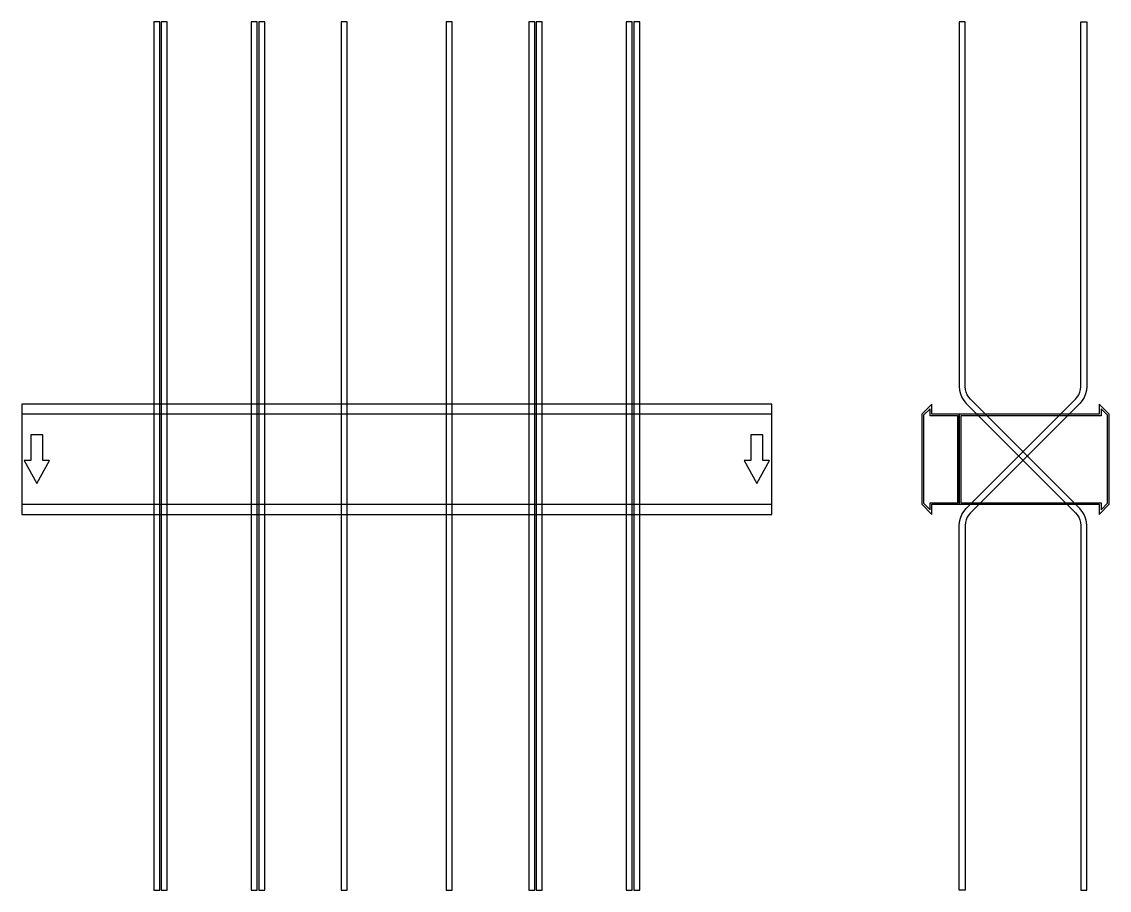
# Model space of a CAD drawing. Extents: x 0 to 1450, y -575 to 583.
import ezdxf

# ---------------------------------------------------------------- set-up
doc = ezdxf.new("R2010")
doc.units = 0
doc.layers.add('Halfen', color=7, linetype='CONTINUOUS')

msp = doc.modelspace()

# ---------------------------------------------------------------- linework, layer by layer
at = {"layer": 'Halfen', "color": 7}
for points in [[(184, -574.569), (184, 583.197), (176, 583.197), (176, -574.569)], [(194, -574.569), (194, 583.197), (186, 583.197), (186, -574.569)], [(314, -574.569), (314, 583.197), (306, 583.197), (306, -574.569)], [(324, -574.569), (324, 583.197), (316, 583.197), (316, -574.569)], [(434, -574.569), (434, 583.197), (426, 583.197), (426, -574.569)], [(574, -574.569), (574, 583.197), (566, 583.197), (566, -574.569)], [(684, -574.569), (684, 583.197), (676, 583.197), (676, -574.569)], [(694, -574.569), (694, 583.197), (686, 583.197), (686, -574.569)], [(814, -574.569), (814, 583.197), (806, 583.197), (806, -574.569)], [(824, -574.569), (824, 583.197), (816, 583.197), (816, -574.569)], [(1420, -574.569), (1420, -88.284), (1419.606, -83.278), (1418.434, -78.396), (1416.512, -73.757), (1413.889, -69.475), (1410.627, -65.657), (1265.029, 79.941), (1262.584, 82.805), (1260.616, 86.016), (1259.175, 89.495), (1258.295, 93.157), (1258, 96.912), (1258, 583.197), (1250, 583.197), (1250, 96.912), (1250.394, 91.906), (1251.566, 87.023), (1253.488, 82.384), (1256.111, 78.103), (1259.373, 74.284), (1404.971, -71.314), (1407.416, -74.177), (1409.384, -77.388), (1410.825, -80.868), (1411.705, -84.53), (1412, -88.284), (1412, -574.569)], [(1250, -574.569), (1250, -88.284), (1250.394, -83.278), (1251.566, -78.396), (1253.488, -73.757), (1256.111, -69.475), (1259.373, -65.657), (1404.971, 79.941), (1407.416, 82.805), (1409.384, 86.016), (1410.825, 89.495), (1411.705, 93.157), (1412, 96.912), (1412, 583.197), (1420, 583.197), (1420, 96.912), (1419.606, 91.906), (1418.434, 87.023), (1416.512, 82.384), (1413.889, 78.103), (1410.627, 74.284), (1265.029, -71.314), (1262.584, -74.177), (1260.616, -77.388), (1259.175, -80.868), (1258.295, -84.53), (1258, -88.284), (1258, -574.569)], [(0, -73.5), (1000, -73.5), (1000, 73.5), (0, 73.5)], [(1250, -60), (1250, 60), (1213.5, 60), (1213.5, 73.5), (1200, 60), (1200, -60), (1213.5, -73.5), (1213.5, -60)], [(1450, -60), (1450, 60), (1436.5, 73.5), (1436.5, 60), (1250, 60), (1250, -60), (1436.5, -60), (1436.5, -73.5)], [(0, -60), (1000, -60), (1000, 60), (0, 60)], [(1248, -58), (1248, 58), (1211, 58), (1211, 67.25), (1202.5, 58.75), (1202.5, -58.75), (1211, -67.25), (1211, -58)], [(1447.5, -58.75), (1447.5, 58.75), (1439, 67.25), (1439, 58), (1252, 58), (1252, -58), (1439, -58), (1439, -67.25)], [(20, -32.5), (37, -1.5), (28, -1.5), (28, 32.5), (12, 32.5), (12, -1.5), (3, -1.5)], [(980, -32.5), (997, -1.5), (988, -1.5), (988, 32.5), (972, 32.5), (972, -1.5), (963, -1.5)]]:
    msp.add_lwpolyline(points, close=True, dxfattribs=at)

doc.saveas('drawing.dxf')
